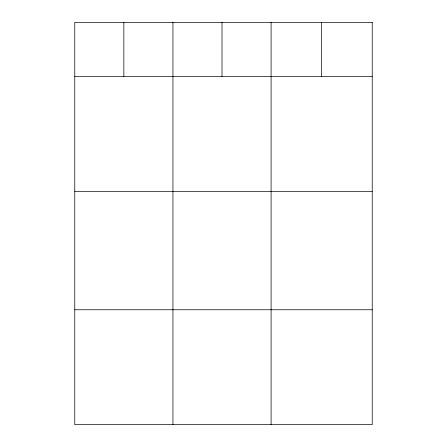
<?xml version="1.0" encoding="UTF-8"?>
<svg xmlns="http://www.w3.org/2000/svg" width="447" height="447" viewBox="0 0 447 447"><rect width="100%" height="100%" fill="white"/><g stroke="black" fill="none" stroke-linecap="round" stroke-linejoin="round"><path stroke-width="0.67" d="M74.766 76.482L372.234 76.482M74.766 191.377L372.234 191.377M74.766 309.754L372.234 309.754M321.661 22.35L321.661 76.482M271.094 22.35L271.094 424.65M222.014 22.35L222.014 76.482M172.933 22.35L172.933 424.65M123.847 22.35L123.847 76.482M372.234 22.35L74.766 22.35L74.766 424.65L372.234 424.65L372.234 22.35"/></g></svg>
